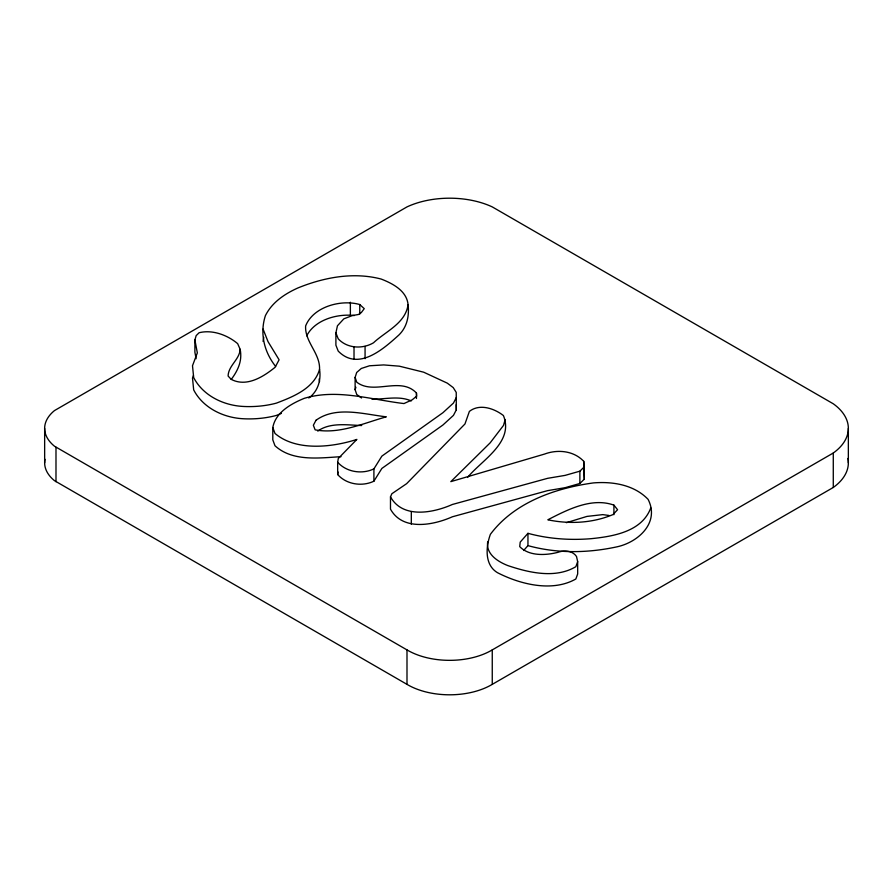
<?xml version="1.0" encoding="UTF-8"?>
<svg xmlns="http://www.w3.org/2000/svg" width="893" height="893" viewBox="0 0 893 893"><rect width="100%" height="100%" fill="white"/><g stroke="black" fill="none" stroke-linecap="round" stroke-linejoin="round"><path stroke-width="1.34" d="M275.647 366.431C264.172 351.987 259.606 333.435 265.4 315.642C272.008 302.392 284.61 293.931 297.771 288.015C323.858 277.366 353.539 271.751 381.233 279.074C392.786 283.572 406.728 290.839 408.079 304.625C409.362 315.687 407.186 326.86 398.992 334.908C383.276 349.13 358.26 371.555 338.213 351.105L335.902 345.178L335.902 332.866L337.442 325.789L343.85 318.834L352.367 315.575L358.439 314.492L361.308 312.583L364.244 308.654L359.767 304.546C341.193 299.144 313.186 306.667 305.618 325.978C304.703 341.986 320.241 353.282 319.549 369.356C321.268 380.15 317.93 391.491 308.799 397.988M263.078 341.405L263.77 337.375M337.666 462.25L338.324 458.422L356.887 439.412C332.352 447.326 296.23 451.59 274.988 433.44L272.8 427.546C275.513 412.354 291.118 403.748 304.234 398.345C337.096 388.466 371.142 399.707 403.971 403.558L412.142 399.852L416.651 396.168L416.451 393.032C400.566 376.053 373.754 395.499 356.731 382.148L355.124 377.404L356.675 372.481L361.308 368.463L369.49 365.784L383.689 364.924L399.327 366.175L423.695 372.202L447.281 383.142L453.22 387.595L456.234 392.395L456.312 409.854L453.465 415.357L442.917 425.012L381.869 468.434L373.91 481.193C362.089 486.852 346.484 484.519 337.666 474.551L337.666 462.25C346.484 472.207 362.089 474.54 373.91 468.881L381.869 456.122L442.917 412.711L453.465 403.044L456.312 397.541M337.666 474.551L338.112 472.006M196.114 358.729L194.897 352.255L194.897 339.954L196.17 335.623L199.094 332.743C212.322 329.394 227.458 335.042 237.65 343.638L240.15 349.297C239.637 359.555 228.34 365.583 228.106 376.031L231.142 379.313C246.49 387.495 263.301 376.868 275.122 367.257L279.096 359.79L268.045 341.673L263.078 329.104M408.079 304.625C405.534 323.322 385.843 331.225 373.464 342.823C362.458 349.308 347.109 348.493 338.213 338.804L335.902 332.866M505.159 419.509L503.529 425.369L490.157 442.85L450.82 481.64L544.518 454.079C557.701 449.168 573.808 450.686 583.754 461.357L584.301 479.15L579.881 483.481L565.079 487.701L547.621 490.637L452.36 516.79C433.172 525.33 402.654 531.223 390.487 509.133L390.487 496.832L391.871 493.729L406.616 483.682L464.963 423.974L469.383 411.405C479.552 403.379 494.164 408.369 503.418 415.546C514.323 442.314 481.617 460.141 467.541 477.465M361.531 397.999L356.731 394.46L355.124 389.705L355.894 387.249M319.549 369.356C314.157 388.444 293.116 396.771 276.339 403.145A64.586 37.283 0 0 1 242.673 406.415C223.083 405.255 202.957 395.499 193.681 377.594L192.497 365.739L197.331 352.902L194.897 339.954M650.774 507.894C642.011 531.737 613.167 536.425 591.155 538.68C569.968 540.421 548.503 538.892 527.953 533.322L520.217 542.118L519.715 546.616C529.058 556.294 545.556 555.457 557.667 552.399C564.086 550.099 572.301 550.345 576.51 556.473L577.671 561.641L577.671 573.953L575.851 578.988C552.343 592.372 520.318 584.413 497.446 572.67C484.352 564.856 485.859 546.695 490.38 534.338C514.223 502.391 555.178 488.158 593.41 482.912C612.765 481.338 634.086 484.776 648.106 499.366C659.86 522.45 638.573 541.973 617.398 546.739C587.985 553.169 557.098 553.682 527.953 545.623L523.655 550.512M577.671 561.641L575.851 566.687C555.39 578.854 529.114 572.759 507.782 565.57C497.926 561.664 485.881 554.207 487.667 541.895M193.457 375.473L192.497 378.052L193.681 389.895C202.957 407.8 223.083 417.567 242.673 418.717A64.586 37.283 0 0 0 276.339 415.446L281.373 413.381M306.712 335.835C314.928 319.661 337.454 313.476 354.398 315.542M231.254 379.436C237.873 370.539 242.516 360.884 240.15 349.297M390.487 496.832C402.654 518.922 433.172 513.017 452.36 504.478L547.621 478.324L565.079 475.389L579.881 471.18L584.301 466.838M317.774 431.096C330.209 422.143 347.31 425.079 361.721 425.526M492.255 649.903L833.281 453.008A67.823 39.158 0 0 0 833.281 403.792L492.255 206.897A67.823 39.158 0 0 0 406.996 206.897L54.506 410.568A53.29 30.764 0 0 0 54.506 446.232L406.996 649.903A59.284 34.224 0 0 0 492.255 649.903L492.255 684.362A59.284 34.224 0 0 1 406.996 684.362L54.506 480.691A53.29 30.764 0 0 1 45.007 459.303M492.255 684.362L833.281 487.466A67.823 39.158 0 0 0 847.915 458.433M566.419 522.684L586.958 516.411L602.753 514.625L608.914 515.451M341.003 456.68C319.203 457.953 292.547 461.815 274.988 445.752L272.8 439.847L272.8 427.546M371.879 399.104C384.872 399.461 398.948 395.42 411.26 400.935M613.915 505.125C591.691 497.144 567.39 509.747 547.833 519.793C569.377 524.336 592.639 523.142 613.033 514.558L617.565 509.713L613.915 505.125L613.915 514.692M319.158 378.945L319.549 381.668M584.301 479.15L583.754 461.357M456.234 404.696L456.312 409.854M848.35 428.406L848.35 462.853M833.281 453.008L833.281 487.466M579.881 471.18L579.881 483.481M527.953 533.322L527.953 545.623M416.451 393.032L416.451 398.501M411.316 511.856L411.316 524.158M406.996 649.903L406.996 684.362M373.91 468.881L373.91 481.193M365.07 346.395L365.07 358.696M359.767 304.546L359.767 314.113M355.124 377.404L355.124 389.705M354.019 347.098L354.019 359.399M350.369 302.247L350.369 314.548M55.991 447.259L55.991 481.718M44.65 428.406L44.65 462.853M316.01 420.268L313.354 425.247L315.129 429.846C339.351 434.433 363.351 423.26 386.289 416.83C363.741 414.218 335.935 405.746 316.01 420.268"/></g></svg>
